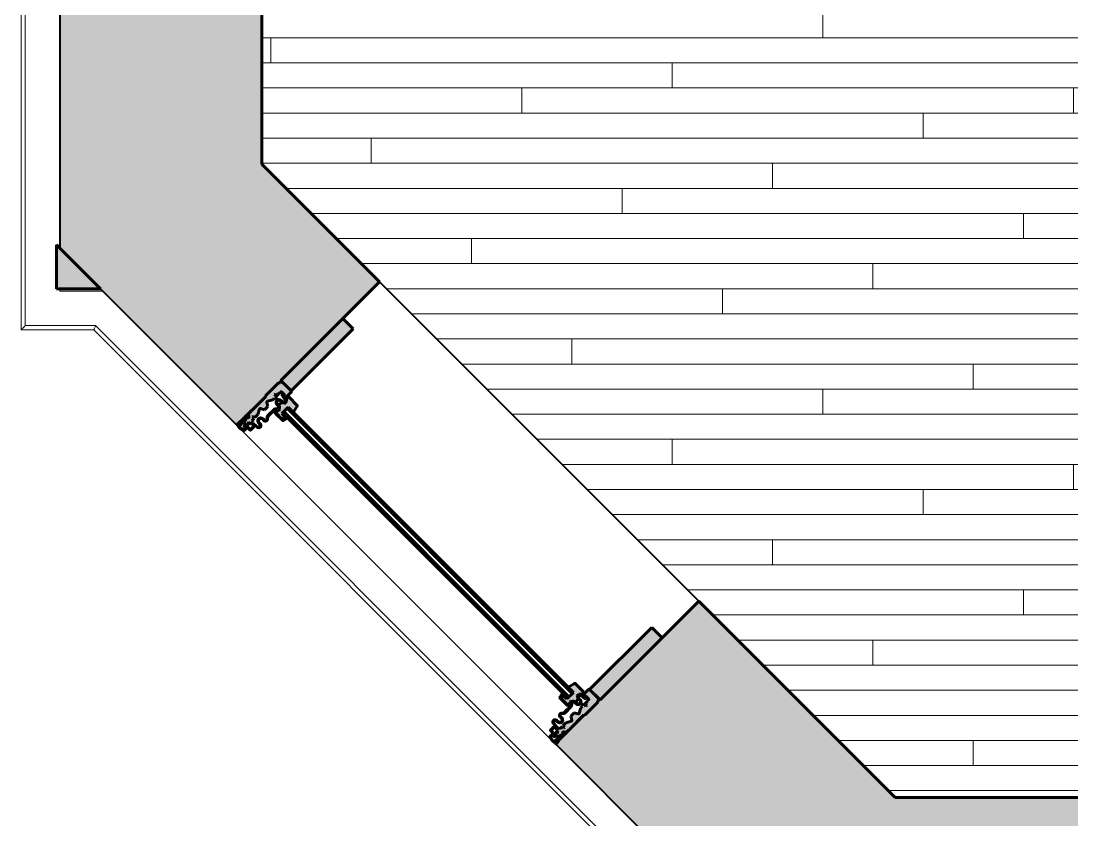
# Model space of a CAD drawing. Header units: inches. Extents: x 244 to 1417, y -3939 to 1080.
# Drawn here: x 244.1 to 327.9, y -3593.5 to -3529.9 of the extents above; entities that cross this region are included whole.
import ezdxf

# ---------------------------------------------------------------- set-up
doc = ezdxf.new("R2010")
doc.units = ezdxf.units.IN
doc.header["$MEASUREMENT"] = 0
for name, color, linetype, lineweight in [('A-FLOR-PATT', 8, 'Continuous', 40), ('A-GLAZ', 151, 'Continuous', 40), ('A-WALL', 113, 'Continuous', 18), ('A-WALL-PATT', 111, 'Continuous', 18), ('I-WALL', 2, 'Continuous', 18), ('Q-CASE', 31, 'Continuous', 40)]:
    doc.layers.add(name, color=color, linetype=linetype, lineweight=lineweight)

# ---------------------------------------------------------------- blocks, each defined once
blk = doc.blocks.new('Proline_Clad_Wood-Double-Hung_Vent_Unit - 36_ x 96_-725810-UNIT 6')
at = {"layer": 'A-GLAZ'}
h = blk.add_hatch(color=135, dxfattribs=at)
h.paths.add_polyline_path([(-18, 5.783), (-17.931, 5.797), (-17.95, 5.96), (-18, 5.91)], flags=0)
h.paths.add_polyline_path([(-17.975, 5.751), (-17.975, 5.631), (-17.91, 5.647), (-17.91, 5.767)], flags=0)
h.paths.add_polyline_path([(-17.959, 4.808), (-17.85, 4.808), (-17.919, 4.848)], flags=0)
h.paths.add_polyline_path([(-17.944, 5.039), (-17.904, 5.083), (-17.904, 5.545), (-17.944, 5.587)], flags=0)
h.paths.add_polyline_path([(-17.803, 5.647), (-17.763, 5.647), (-17.763, 5.934), (-17.803, 5.939)], flags=0)
h.paths.add_polyline_path([(-17.742, 6), (-17.737, 5.96), (-17.644, 5.96), (-17.345, 5.898), (-17.299, 5.898), (-17.295, 5.938), (-17.428, 5.938), (-17.636, 6)], flags=0)
h.paths.add_polyline_path([(-17.517, 5.575), (-17.422, 5.63), (-17.29, 5.63), (-17.304, 5.67), (-17.422, 5.67)], flags=0)
h.paths.add_polyline_path([(-17.422, 5.521), (-17.323, 5.481), (-16.966, 5.481), (-16.955, 5.521), (-17.345, 5.521)], flags=0)
h.paths.add_polyline_path([(-17.389, 5.264), (-17.349, 5.276), (-17.345, 5.463), (-17.385, 5.449)], flags=0)
h.paths.add_polyline_path([(-17.274, 5.7), (-17.234, 5.686), (-17.234, 5.877), (-17.274, 5.874)], flags=0)
h.paths.add_polyline_path([(-16.939, 5.454), (-16.939, 5.011), (-16.899, 5.011), (-16.899, 5.465)], flags=0)
h = blk.add_hatch(color=135, dxfattribs=at)
h.paths.add_polyline_path([(16.899, 5.465), (16.899, 5.011), (16.939, 5.011), (16.939, 5.454)], flags=0)
h.paths.add_polyline_path([(17.516, 5.575), (17.422, 5.67), (17.304, 5.67), (17.29, 5.63), (17.422, 5.63)], flags=0)
h.paths.add_polyline_path([(17.422, 5.521), (17.422, 5.481), (17.516, 5.575)], flags=0)
h.paths.add_polyline_path([(16.955, 5.521), (16.966, 5.481), (17.323, 5.481), (17.422, 5.521)], flags=0)
h.paths.add_polyline_path([(17.234, 5.686), (17.274, 5.7), (17.274, 5.874), (17.234, 5.877)], flags=0)
h.paths.add_polyline_path([(17.295, 5.938), (17.299, 5.898), (17.433, 5.898), (17.742, 6), (17.636, 6), (17.428, 5.938)], flags=0)
h.paths.add_polyline_path([(17.345, 5.463), (17.349, 5.276), (17.389, 5.264), (17.385, 5.449)], flags=0)
h.paths.add_polyline_path([(17.763, 5.934), (17.763, 5.647), (17.803, 5.647), (17.803, 5.939)], flags=0)
h.paths.add_polyline_path([(17.85, 4.808), (17.959, 4.808), (17.919, 4.848)], flags=0)
h.paths.add_polyline_path([(17.904, 5.083), (17.944, 5.039), (17.944, 5.587), (17.904, 5.545)], flags=0)
h.paths.add_polyline_path([(17.91, 5.767), (17.91, 5.647), (17.975, 5.631), (17.975, 5.751)], flags=0)
h.paths.add_polyline_path([(17.931, 5.797), (18, 5.783), (18, 5.91), (17.95, 5.96), (17.931, 5.885)], flags=0)
h = blk.add_hatch(color=135, dxfattribs=at)
h.paths.add_polyline_path([(-16.766, 1.703), (-16.791, 1.734), (-16.946, 1.734), (-16.966, 1.622)], flags=0)
h.paths.add_polyline_path([(-18, 1.245), (-17.907, 1.152), (-17.884, 1.001), (-16.828, 1.001), (-16.766, 1.063), (-16.766, 1.703), (-16.996, 1.597), (-17.346, 1.608), (-17.345, 1.676), (-17.345, 1.767), (-17.359, 1.767), (-17.359, 2.048), (-17.547, 2.054), (-17.547, 2.142), (-17.266, 2.152), (-17.266, 2.378), (-17.359, 2.382), (-17.359, 2.535), (-17.587, 2.975), (-17.55, 3.023), (-17.266, 3.187), (-17.266, 3.554), (-17.587, 3.766), (-17.579, 3.826), (-17.359, 4.207), (-17.359, 4.543), (-17.547, 4.55), (-17.547, 4.638), (-17.359, 4.645), (-17.345, 4.903), (-17.182, 4.909), (-17.182, 5.089), (-17.345, 5.099), (-17.407, 5.212), (-17.448, 5.213), (-17.477, 5.268), (-17.391, 5.271), (-17.391, 5.455), (-17.714, 5.455), (-17.838, 5.071), (-17.711, 4.879), (-17.772, 4.795), (-17.895, 4.791), (-17.938, 4.748), (-17.938, 4.404), (-17.907, 4.373), (-17.938, 4.342), (-17.938, 2.756), (-18, 2.721)], flags=0)
h = blk.add_hatch(color=135, dxfattribs=at)
h.paths.add_polyline_path([(-17.116, 5.097), (-17.076, 5.029), (-17.076, 5.166)], flags=0)
h.paths.add_polyline_path([(-17.116, 1.637), (-17.076, 1.616), (-17.076, 1.704)], flags=0)
h.paths.add_polyline_path([(-17.067, 2.219), (-16.865, 2.103), (-16.719, 2.103), (-16.576, 1.969), (-16.703, 1.819), (-17.047, 1.78), (-17.048, 1.735), (-16.697, 1.774), (-16.531, 1.971), (-16.719, 2.148), (-16.861, 2.148), (-17.048, 2.336), (-16.861, 2.523), (-16.719, 2.523), (-16.54, 2.653), (-16.631, 2.889), (-16.677, 2.941), (-16.701, 3.041), (-16.677, 3.792), (-16.61, 3.87), (-16.54, 4.08), (-16.719, 4.21), (-16.861, 4.21), (-17.048, 4.398), (-16.861, 4.585), (-16.719, 4.585), (-16.531, 4.762), (-16.697, 4.959), (-17.048, 4.999), (-17.021, 4.95), (-16.703, 4.914), (-16.576, 4.765), (-16.719, 4.63), (-16.865, 4.63), (-17.067, 4.514), (-17.067, 4.281), (-16.865, 4.165), (-16.719, 4.165), (-16.583, 4.066), (-16.636, 3.907), (-16.717, 3.813), (-16.746, 3.693), (-16.717, 2.92), (-16.636, 2.827), (-16.583, 2.667), (-16.719, 2.568), (-16.865, 2.568), (-17.067, 2.452)], flags=0)
h = blk.add_hatch(color=135, dxfattribs=at)
h.paths.add_polyline_path([(16.531, 4.762), (16.718, 4.585), (16.879, 4.567), (17.048, 4.398), (16.86, 4.21), (16.718, 4.21), (16.54, 4.08), (16.61, 3.87), (16.677, 3.792), (16.701, 3.693), (16.677, 2.941), (16.61, 2.863), (16.54, 2.653), (16.718, 2.523), (16.879, 2.505), (17.048, 2.336), (16.86, 2.148), (16.718, 2.148), (16.531, 1.971), (16.697, 1.774), (17.048, 1.735), (17.047, 1.78), (16.703, 1.819), (16.576, 1.969), (16.718, 2.103), (16.879, 2.111), (17.067, 2.219), (17.067, 2.452), (16.865, 2.568), (16.718, 2.568), (16.583, 2.667), (16.636, 2.827), (16.717, 2.92), (16.746, 3.041), (16.717, 3.813), (16.636, 3.907), (16.583, 4.066), (16.718, 4.165), (16.879, 4.173), (17.067, 4.281), (17.067, 4.514), (16.865, 4.63), (16.718, 4.63), (16.576, 4.765), (16.703, 4.914), (17.047, 4.953), (17.048, 4.999), (16.697, 4.959)], flags=0)
h.paths.add_polyline_path([(17.076, 1.704), (17.076, 1.616), (17.116, 1.637)], flags=0)
h.paths.add_polyline_path([(17.076, 5.166), (17.076, 5.029), (17.116, 5.097)], flags=0)
h = blk.add_hatch(color=135, dxfattribs=at)
h.paths.add_polyline_path([(16.766, 1.703), (16.766, 1.063), (16.828, 1.001), (17.884, 1.001), (17.907, 1.152), (18, 1.245), (18, 2.721), (17.938, 2.756), (17.938, 4.342), (17.907, 4.373), (17.938, 4.404), (17.938, 4.748), (17.895, 4.791), (17.772, 4.795), (17.711, 4.879), (17.773, 4.992), (17.838, 5.071), (17.714, 5.455), (17.391, 5.455), (17.391, 5.271), (17.477, 5.268), (17.448, 5.213), (17.407, 5.212), (17.342, 5.094), (17.182, 5.089), (17.182, 4.909), (17.359, 4.903), (17.359, 4.645), (17.546, 4.638), (17.546, 4.55), (17.359, 4.543), (17.359, 4.207), (17.587, 3.766), (17.55, 3.719), (17.266, 3.554), (17.266, 3.187), (17.587, 2.975), (17.563, 2.889), (17.359, 2.535), (17.359, 2.382), (17.266, 2.378), (17.266, 2.152), (17.546, 2.142), (17.546, 2.054), (17.359, 2.048), (17.359, 1.767), (17.328, 1.766), (17.346, 1.608), (17.322, 1.597), (16.976, 1.604), (16.879, 1.65)], flags=0)
h.paths.add_polyline_path([(16.766, 1.703), (16.966, 1.622), (16.946, 1.734), (16.791, 1.734)], flags=0)
for points in [[(-16.728, 2.475), (-16.728, 2.197), (-16.482, 2.045), (-16.482, 1.851), (-16.672, 1.657), (-16.672, 1.52), (-16.625, 1.473), (-15.668, 1.473), (-15.622, 1.51), (-15.513, 2.076), (-16.075, 2.076), (-16.075, 2.801), (-15.699, 2.815), (-15.691, 2.944), (-15.769, 3.024), (-15.769, 3.115), (-16.415, 3.115), (-16.468, 3.034), (-16.468, 2.804), (-16.422, 2.797), (-16.422, 2.728), (-16.488, 2.64), (-16.616, 2.526)], [(-16.075, 2.712), (-16.075, 2.587), (16.075, 2.587), (16.075, 2.712), (-15.063, 2.712)], [(15.513, 2.076), (15.513, 2.021), (15.622, 1.51), (15.668, 1.473), (16.625, 1.473), (16.672, 1.52), (16.672, 1.657), (16.482, 1.851), (16.491, 2.067), (16.728, 2.197), (16.728, 2.475), (16.616, 2.526), (16.422, 2.728), (16.422, 2.797), (16.468, 2.804), (16.468, 3.034), (16.415, 3.115), (15.769, 3.115), (15.769, 3.024), (15.691, 2.944), (15.699, 2.815), (16.075, 2.801), (16.075, 2.076)], [(-16.075, 2.201), (-16.075, 2.076), (16.075, 2.076), (16.075, 2.201), (-15.063, 2.201)], [(-18, -6), (-16.828, -6), (-16.828, 1.001), (-18, 1.001), (-18, -1.235)], [(16.828, -6), (18, -6), (18, 1.001), (16.828, 1.001), (16.828, -1.235)]]:
    blk.add_hatch(color=135, dxfattribs=at).paths.add_polyline_path(points, flags=0)
h = blk.add_hatch(color=135, dxfattribs=at)
h.paths.add_polyline_path([(-16.537, 2.774), (-16.513, 2.773), (-16.532, 2.889)], flags=0)
h.paths.add_polyline_path([(-16.436, 3.148), (-16.436, 3.124), (-15.666, 3.148)], flags=0)
h = blk.add_hatch(color=135, dxfattribs=at)
h.paths.add_polyline_path([(15.518, 2.769), (15.541, 2.764), (15.543, 2.889)], flags=0)
h.paths.add_polyline_path([(15.666, 3.148), (15.666, 3.124), (16.436, 3.148)], flags=0)
at = {"layer": 'A-GLAZ', "color": 10, "lineweight": 60}
for p, q in [((-18, 5.91), (-18, 5.783)), ((-17.9, 5.792), (-17.931, 5.885)), ((-17.931, 5.885), (-17.9, 5.879)), ((-17.9, 5.879), (-17.9, 5.91)), ((-17.803, 5.939), (-17.803, 5.647)), ((-17.763, 5.647), (-17.763, 5.934)), ((-17.636, 6), (-17.742, 6)), ((-17.737, 5.96), (-17.644, 5.96)), ((-17.644, 5.96), (-17.433, 5.898)), ((-17.428, 5.938), (-17.636, 6)), ((-17.433, 5.898), (-17.299, 5.898)), ((-17.295, 5.938), (-17.428, 5.938)), ((-17.274, 5.874), (-17.274, 5.7)), ((-17.234, 5.686), (-17.234, 5.877)), ((17.234, 5.877), (17.234, 5.686)), ((17.274, 5.7), (17.274, 5.874)), ((17.428, 5.938), (17.295, 5.938)), ((17.299, 5.898), (17.433, 5.898)), ((17.636, 6), (17.428, 5.938)), ((17.433, 5.898), (17.644, 5.96)), ((17.742, 6), (17.636, 6)), ((17.644, 5.96), (17.737, 5.96)), ((17.763, 5.934), (17.763, 5.647)), ((17.803, 5.647), (17.803, 5.939)), ((17.9, 5.91), (17.9, 5.879)), ((17.9, 5.879), (17.931, 5.885)), ((17.931, 5.885), (17.9, 5.792)), ((18, 5.783), (18, 5.91)), ((-18, 5.783), (-17.975, 5.751)), ((-17.975, 5.751), (-17.975, 5.631)), ((-17.944, 5.587), (-17.944, 5.039)), ((-17.91, 5.767), (-17.931, 5.797)), ((-17.931, 5.797), (-17.9, 5.792)), ((-17.91, 5.647), (-17.91, 5.767)), ((-17.904, 5.083), (-17.904, 5.545)), ((-17.834, 5.616), (-17.879, 5.616)), ((-17.873, 5.576), (-17.834, 5.576)), ((-17.831, 5.005), (-17.853, 5.044)), ((-17.714, 5.455), (-17.838, 5.071)), ((-17.838, 5.071), (-17.83, 5.009)), ((-17.391, 5.455), (-17.714, 5.455)), ((-17.477, 5.268), (-17.391, 5.271)), ((-17.448, 5.213), (-17.477, 5.268)), ((-17.389, 5.264), (-17.453, 5.264)), ((-17.453, 5.264), (-17.423, 5.223)), ((-17.407, 5.212), (-17.448, 5.213)), ((-17.304, 5.67), (-17.422, 5.67)), ((-17.422, 5.63), (-17.29, 5.63)), ((-16.955, 5.521), (-17.422, 5.521)), ((-17.342, 5.094), (-17.407, 5.212)), ((-17.391, 5.271), (-17.391, 5.455)), ((-17.385, 5.449), (-17.389, 5.264)), ((-17.349, 5.276), (-17.345, 5.463)), ((-17.182, 5.089), (-17.342, 5.094)), ((-17.323, 5.481), (-16.966, 5.481)), ((-17.182, 4.909), (-17.182, 5.089)), ((-17.076, 5.166), (-17.116, 5.097)), ((-17.116, 5.097), (-17.116, 5.031)), ((-17.076, 5.029), (-17.076, 5.166)), ((-16.939, 5.454), (-16.939, 5.011)), ((-16.899, 5.011), (-16.899, 5.465)), ((16.899, 5.465), (16.899, 5.011)), ((16.939, 5.011), (16.939, 5.454)), ((17.422, 5.521), (16.955, 5.521)), ((16.966, 5.481), (17.323, 5.481)), ((17.116, 5.097), (17.076, 5.166)), ((17.076, 5.166), (17.076, 5.029)), ((17.116, 5.031), (17.116, 5.097)), ((17.342, 5.094), (17.182, 5.089)), ((17.182, 5.089), (17.182, 4.909)), ((17.29, 5.63), (17.422, 5.63)), ((17.422, 5.67), (17.304, 5.67)), ((17.407, 5.212), (17.342, 5.094)), ((17.345, 5.463), (17.349, 5.276)), ((17.389, 5.264), (17.385, 5.449)), ((17.453, 5.264), (17.389, 5.264)), ((17.714, 5.455), (17.391, 5.455)), ((17.391, 5.455), (17.391, 5.271)), ((17.391, 5.271), (17.477, 5.268)), ((17.448, 5.213), (17.407, 5.212)), ((17.423, 5.223), (17.453, 5.264)), ((17.477, 5.268), (17.448, 5.213)), ((17.838, 5.071), (17.714, 5.455)), ((17.83, 5.009), (17.838, 5.071)), ((17.853, 5.044), (17.831, 5.005)), ((17.879, 5.616), (17.834, 5.616)), ((17.834, 5.576), (17.873, 5.576)), ((17.9, 5.792), (17.931, 5.797)), ((17.904, 5.545), (17.904, 5.083)), ((17.931, 5.797), (17.91, 5.767)), ((17.91, 5.767), (17.91, 5.647)), ((17.944, 5.039), (17.944, 5.587)), ((17.975, 5.751), (18, 5.783)), ((17.975, 5.631), (17.975, 5.751)), ((-17.959, 4.808), (-17.85, 4.808)), ((-17.895, 4.791), (-17.938, 4.748)), ((-17.938, 4.748), (-17.938, 4.404)), ((-17.938, 4.404), (-17.907, 4.373)), ((-17.907, 4.373), (-17.938, 4.342)), ((-17.938, 4.342), (-17.938, 2.756)), ((-17.843, 4.848), (-17.919, 4.848)), ((-17.772, 4.795), (-17.895, 4.791)), ((-17.872, 4.997), (-17.857, 4.97)), ((-17.801, 4.869), (-17.843, 4.848)), ((-17.819, 4.816), (-17.778, 4.836)), ((-17.781, 4.926), (-17.781, 4.895)), ((-17.711, 4.879), (-17.772, 4.795)), ((-17.741, 4.898), (-17.741, 4.93)), ((-17.74, 4.943), (-17.711, 4.879)), ((-17.579, 3.826), (-17.359, 4.207)), ((-17.547, 4.638), (-17.359, 4.645)), ((-17.547, 4.55), (-17.547, 4.638)), ((-17.359, 4.543), (-17.547, 4.55)), ((-17.359, 4.903), (-17.182, 4.909)), ((-17.359, 4.645), (-17.359, 4.903)), ((-17.359, 4.207), (-17.359, 4.543)), ((-16.697, 4.959), (-17.048, 4.999)), ((-17.047, 4.953), (-16.703, 4.914)), ((-16.719, 4.63), (-16.865, 4.63)), ((-16.861, 4.585), (-16.719, 4.585)), ((-16.719, 4.21), (-16.861, 4.21)), ((17.048, 4.999), (16.697, 4.959)), ((16.703, 4.914), (17.047, 4.953)), ((16.865, 4.63), (16.718, 4.63)), ((16.718, 4.585), (16.86, 4.585)), ((16.86, 4.21), (16.718, 4.21)), ((17.182, 4.909), (17.359, 4.903)), ((17.359, 4.903), (17.359, 4.645)), ((17.359, 4.645), (17.546, 4.638)), ((17.546, 4.55), (17.359, 4.543)), ((17.359, 4.543), (17.359, 4.207)), ((17.359, 4.207), (17.579, 3.826)), ((17.546, 4.638), (17.546, 4.55)), ((17.711, 4.879), (17.74, 4.943)), ((17.772, 4.795), (17.711, 4.879)), ((17.741, 4.93), (17.741, 4.898)), ((17.895, 4.791), (17.772, 4.795)), ((17.778, 4.836), (17.819, 4.816)), ((17.781, 4.895), (17.781, 4.926)), ((17.843, 4.848), (17.801, 4.869)), ((17.919, 4.848), (17.843, 4.848)), ((17.85, 4.808), (17.959, 4.808)), ((17.857, 4.97), (17.872, 4.997)), ((17.938, 4.748), (17.895, 4.791)), ((17.907, 4.373), (17.938, 4.404)), ((17.938, 4.342), (17.907, 4.373)), ((17.938, 4.404), (17.938, 4.748)), ((17.938, 2.756), (17.938, 4.342)), ((-17.266, 3.554), (-17.55, 3.719)), ((-17.266, 3.187), (-17.266, 3.554)), ((-16.865, 4.165), (-16.719, 4.165)), ((-16.746, 3.693), (-16.746, 3.041)), ((-16.701, 3.041), (-16.701, 3.693)), ((16.701, 3.693), (16.701, 3.041)), ((16.718, 4.165), (16.865, 4.165)), ((16.746, 3.041), (16.746, 3.693)), ((17.55, 3.719), (17.266, 3.554)), ((17.266, 3.554), (17.266, 3.187)), ((-17.938, 2.756), (-18, 2.721)), ((-18, 2.721), (-18, 1.245)), ((-17.359, 2.535), (-17.579, 2.916)), ((-17.55, 3.023), (-17.266, 3.187)), ((-17.359, 2.382), (-17.359, 2.535)), ((-16.719, 2.568), (-16.865, 2.568)), ((-16.861, 2.523), (-16.719, 2.523)), ((-16.524, 3.059), (-16.537, 2.774)), ((-16.513, 2.773), (-16.501, 3.057)), ((-16.485, 2.802), (-16.487, 2.771)), ((-16.454, 2.798), (-16.485, 2.802)), ((-16.415, 3.115), (-16.468, 3.034)), ((-16.468, 3.034), (-16.468, 2.804)), ((-16.468, 2.804), (-16.422, 2.797)), ((-16.422, 2.728), (-16.468, 2.721)), ((-16.468, 2.721), (-16.468, 2.651)), ((-16.456, 2.767), (-16.454, 2.798)), ((-15.666, 3.148), (-16.436, 3.148)), ((-16.436, 3.124), (-15.666, 3.124)), ((-16.422, 2.797), (-16.422, 2.728)), ((-15.769, 3.115), (-16.415, 3.115)), ((-16.075, 2.801), (-15.699, 2.815)), ((-16.075, 2.076), (-16.075, 2.801)), ((16.075, 2.712), (-16.075, 2.712)), ((-16.075, 2.712), (-16.075, 2.587)), ((-16.075, 2.587), (16.075, 2.587)), ((-15.769, 3.024), (-15.769, 3.115)), ((-15.691, 2.944), (-15.769, 3.024)), ((-15.655, 2.881), (-15.673, 2.917)), ((-15.581, 2.865), (-15.661, 2.801)), ((-15.641, 2.777), (-15.561, 2.841)), ((-15.607, 3.077), (-15.541, 2.764)), ((-15.518, 2.769), (-15.584, 3.082)), ((-15.561, 2.841), (-15.581, 2.865)), ((15.584, 3.082), (15.518, 2.769)), ((15.541, 2.764), (15.607, 3.077)), ((15.581, 2.865), (15.561, 2.841)), ((15.561, 2.841), (15.641, 2.777)), ((15.661, 2.801), (15.581, 2.865)), ((15.673, 2.917), (15.655, 2.881)), ((16.436, 3.148), (15.666, 3.148)), ((15.666, 3.124), (16.436, 3.124)), ((15.769, 3.024), (15.691, 2.944)), ((15.699, 2.815), (16.075, 2.801)), ((16.415, 3.115), (15.769, 3.115)), ((15.769, 3.115), (15.769, 3.024)), ((16.075, 2.801), (16.075, 2.076)), ((16.075, 2.587), (16.075, 2.712)), ((16.468, 3.034), (16.415, 3.115)), ((16.422, 2.797), (16.468, 2.804)), ((16.422, 2.728), (16.422, 2.797)), ((16.468, 2.721), (16.422, 2.728)), ((16.485, 2.802), (16.454, 2.798)), ((16.454, 2.798), (16.456, 2.767)), ((16.468, 2.804), (16.468, 3.034)), ((16.468, 2.651), (16.468, 2.721)), ((16.487, 2.771), (16.485, 2.802)), ((16.501, 3.057), (16.513, 2.773)), ((16.537, 2.774), (16.524, 3.059)), ((16.865, 2.568), (16.718, 2.568)), ((16.718, 2.523), (16.86, 2.523)), ((17.266, 3.187), (17.55, 3.023)), ((17.579, 2.916), (17.359, 2.535)), ((17.359, 2.535), (17.359, 2.382)), ((18, 2.721), (17.938, 2.756)), ((18, 1.245), (18, 2.721)), ((-17.547, 2.142), (-17.266, 2.152)), ((-17.547, 2.054), (-17.547, 2.142)), ((-17.359, 2.048), (-17.547, 2.054)), ((-17.266, 2.378), (-17.359, 2.382)), ((-17.359, 1.767), (-17.359, 2.048)), ((-17.328, 1.766), (-17.359, 1.767)), ((-17.353, 1.633), (-17.328, 1.766)), ((-17.266, 2.152), (-17.266, 2.378)), ((-17.116, 1.703), (-17.116, 1.637)), ((-17.076, 1.616), (-17.076, 1.704)), ((-17.048, 1.735), (-16.697, 1.774)), ((-16.703, 1.819), (-17.047, 1.78)), ((-16.946, 1.734), (-16.966, 1.622)), ((-16.791, 1.734), (-16.946, 1.734)), ((-16.865, 2.103), (-16.719, 2.103)), ((-16.719, 2.148), (-16.861, 2.148)), ((-16.766, 1.063), (-16.766, 1.703)), ((-16.728, 2.475), (-16.728, 2.197)), ((-16.482, 1.851), (-16.672, 1.657)), ((-16.544, 2.076), (-16.513, 2.076)), ((-16.482, 2.045), (-16.482, 1.851)), ((16.075, 2.201), (-16.075, 2.201)), ((-16.075, 2.201), (-16.075, 2.076)), ((-16.075, 2.076), (16.075, 2.076)), ((-15.513, 2.076), (-16.075, 2.076)), ((-15.622, 1.51), (-15.513, 2.021)), ((-15.513, 2.021), (-15.513, 2.076)), ((16.075, 2.076), (15.513, 2.076)), ((15.513, 2.076), (15.513, 2.021)), ((15.513, 2.021), (15.622, 1.51)), ((16.075, 2.076), (16.075, 2.201)), ((16.482, 1.851), (16.482, 2.045)), ((16.672, 1.657), (16.482, 1.851)), ((16.513, 2.076), (16.544, 2.076)), ((16.697, 1.774), (17.048, 1.735)), ((17.047, 1.78), (16.703, 1.819)), ((16.86, 2.148), (16.718, 2.148)), ((16.718, 2.103), (16.865, 2.103)), ((16.728, 2.197), (16.728, 2.475)), ((16.766, 1.703), (16.766, 1.063)), ((16.946, 1.734), (16.791, 1.734)), ((16.966, 1.622), (16.946, 1.734)), ((17.076, 1.704), (17.076, 1.616)), ((17.116, 1.637), (17.116, 1.703)), ((17.359, 2.382), (17.266, 2.378)), ((17.266, 2.378), (17.266, 2.152)), ((17.266, 2.152), (17.546, 2.142)), ((17.359, 1.767), (17.328, 1.766)), ((17.328, 1.766), (17.353, 1.633)), ((17.546, 2.054), (17.359, 2.048)), ((17.359, 2.048), (17.359, 1.767)), ((17.546, 2.142), (17.546, 2.054)), ((-18, 1.245), (-17.907, 1.152)), ((-18, 1.001), (-18, -6)), ((-16.828, 1.001), (-18, 1.001)), ((-17.907, 1.152), (-17.907, 1.025)), ((-17.907, 1.025), (-17.884, 1.001)), ((-17.884, 1.001), (-16.828, 1.001)), ((-16.996, 1.597), (-17.322, 1.597)), ((-17.116, 1.637), (-17.076, 1.616)), ((-16.828, -6), (-16.828, 1.001)), ((-16.672, 1.657), (-16.672, 1.52)), ((-16.672, 1.52), (-16.625, 1.473)), ((-16.625, 1.473), (-15.668, 1.473)), ((15.668, 1.473), (16.625, 1.473)), ((16.625, 1.473), (16.672, 1.52)), ((16.672, 1.52), (16.672, 1.657)), ((16.828, 1.001), (16.828, -6)), ((18, 1.001), (16.828, 1.001)), ((16.828, 1.001), (17.884, 1.001)), ((17.322, 1.597), (16.996, 1.597)), ((17.076, 1.616), (17.116, 1.637)), ((17.884, 1.001), (17.907, 1.025)), ((17.907, 1.152), (18, 1.245)), ((17.907, 1.025), (17.907, 1.152)), ((18, -6), (18, 1.001)), ((-18, -6), (-16.828, -6)), ((16.828, -6), (18, -6))]:
    blk.add_line(p, q, dxfattribs=at)
for centre, radius, start, end in [((-17.95, 5.91), 0.05, 0, 180), ((-17.742, 5.939), 0.061, 90, 180), ((-17.737, 5.934), 0.0265, 90, 180), ((-17.299, 5.874), 0.0242, 360, 90), ((-17.295, 5.877), 0.061, 0, 90), ((17.295, 5.877), 0.061, 90, 180), ((17.299, 5.874), 0.0242, 90, 180), ((17.737, 5.934), 0.0265, 360, 90), ((17.742, 5.939), 0.061, 0, 90), ((17.95, 5.91), 0.05, 360, 180), ((-17.92, 4.988), 0.0557, 115.55003, 189.11098), ((-17.928, 5.631), 0.0471, 180, 250), ((-17.879, 5.647), 0.031, 180, 270), ((-17.873, 5.545), 0.031, 90, 180), ((-17.841, 5.113), 0.0698, 205.14541, 259.63981), ((-17.834, 5.647), 0.031, 270, 0), ((-17.834, 5.647), 0.071, 270, 0), ((-17.422, 5.575), 0.0945, 90, 270), ((-17.422, 5.575), 0.0545, 90, 270), ((-17.408, 5.282), 0.0599, 256.01102, 354.42066), ((-17.417, 5.449), 0.032, 358.9819, 98.16278), ((-17.323, 5.459), 0.0224, 90, 169.03825), ((-17.304, 5.7), 0.0298, 270, 0), ((-17.29, 5.686), 0.056, 270, 0), ((-17.038, 5.031), 0.078, 180, 263.5665), ((-17.045, 5.029), 0.031, 180, 263.5665), ((-16.966, 5.454), 0.0271, 360, 90), ((-16.955, 5.465), 0.056, 0, 90), ((16.955, 5.465), 0.056, 90, 180), ((16.966, 5.454), 0.0271, 90, 180), ((17.038, 5.031), 0.078, 276.4335, 360), ((17.045, 5.029), 0.031, 276.4335, 0), ((17.29, 5.686), 0.056, 180, 270), ((17.304, 5.7), 0.0298, 180, 270), ((17.323, 5.459), 0.0224, 10.96175, 90), ((17.408, 5.282), 0.0599, 185.57934, 283.98898), ((17.417, 5.449), 0.032, 81.83722, 181.0181), ((17.422, 5.575), 0.0945, 270, 90), ((17.422, 5.575), 0.0545, 270, 90), ((17.834, 5.647), 0.071, 180, 270), ((17.834, 5.647), 0.031, 180, 270), ((17.841, 5.113), 0.0698, 280.36019, 334.85459), ((17.873, 5.545), 0.031, 0, 90), ((17.879, 5.647), 0.031, 270, 0), ((17.928, 5.631), 0.0471, 290, 360), ((17.92, 4.988), 0.0557, 350.88902, 64.44997), ((-17.953, 4.983), 0.0227, 189.11098, 353.15041), ((-17.943, 4.832), 0.0287, 33.08468, 237.53171), ((-17.899, 4.981), 0.031, 30, 181.13069), ((-17.818, 5.022), 0.0653, 233.41136, 274.99548), ((-17.85, 4.879), 0.071, 270, 296.56505), ((-17.826, 4.92), 0.0855, 6.67555, 93.30187), ((-17.826, 4.92), 0.0887, 14.78817, 92.48416), ((-17.812, 4.926), 0.031, 0, 90), ((-17.813, 4.899), 0.0319, 292.47859, 353.52141), ((-17.808, 4.896), 0.0673, 296.56505, 1.906), ((-16.865, 4.398), 0.232, 90, 270), ((-16.861, 4.398), 0.187, 90, 270), ((-16.919, 5.011), 0.0199, 180, 360), ((-16.719, 4.773), 0.188, 270, 83.5665), ((-16.719, 4.773), 0.143, 270, 83.5665), ((-16.719, 4.023), 0.188, 305.50432, 90), ((16.718, 4.773), 0.188, 96.4335, 270), ((16.718, 4.023), 0.188, 90, 234.49568), ((16.718, 4.773), 0.143, 96.4335, 270), ((16.86, 4.398), 0.187, 270, 90), ((16.865, 4.398), 0.232, 270, 90), ((16.919, 5.011), 0.0199, 180, 0), ((17.826, 4.92), 0.0887, 87.51584, 165.21183), ((17.826, 4.92), 0.0855, 86.69813, 173.32445), ((17.808, 4.896), 0.0673, 178.094, 243.43495), ((17.812, 4.926), 0.031, 90, 180), ((17.813, 4.899), 0.0319, 186.47859, 247.52141), ((17.818, 5.022), 0.0653, 265.00452, 306.58864), ((17.85, 4.879), 0.071, 243.43495, 270), ((17.899, 4.981), 0.031, 358.86931, 150), ((17.943, 4.832), 0.0287, 302.46829, 146.91532), ((17.953, 4.983), 0.0227, 186.84959, 350.88902), ((-17.511, 3.787), 0.078, 150.0027, 240.0027), ((-16.483, 3.693), 0.263, 125.50432, 180), ((-16.719, 4.023), 0.143, 305.50432, 90), ((-16.483, 3.693), 0.218, 125.50432, 180), ((16.718, 4.023), 0.143, 90, 234.49568), ((16.483, 3.693), 0.218, 0, 54.49568), ((16.483, 3.693), 0.263, 360, 54.49568), ((17.511, 3.787), 0.078, 299.9973, 29.9973), ((-17.511, 2.955), 0.078, 119.9973, 209.9973), ((-16.865, 2.336), 0.232, 90, 270), ((-16.861, 2.336), 0.187, 90, 270), ((-16.483, 3.041), 0.263, 180, 234.49567), ((-16.719, 2.711), 0.188, 270, 54.49567), ((-16.719, 2.711), 0.143, 270, 54.49567), ((-16.705, 2.656), 0.158, 270, 338.35001), ((-16.483, 3.041), 0.218, 180, 234.49567), ((-16.5, 2.575), 0.0625, 99.26056, 158.35001), ((-16.496, 2.772), 0.0405, 177.48601, 352.32437), ((-16.436, 3.059), 0.0885, 90, 179.9343), ((-16.5, 2.772), 0.013, 176.82924, 356.89495), ((-16.51, 2.707), 0.0706, 269.85106, 306.56326), ((-16.435, 3.059), 0.0652, 90.07487, 181.59114), ((-15.697, 2.861), 0.0458, 266.99243, 25.26072), ((-15.763, 2.874), 0.1, 25.26072, 44.13989), ((-15.639, 2.772), 0.0361, 128.68497, 321.31503), ((-15.666, 3.064), 0.0835, 12, 90), ((-15.666, 3.064), 0.06, 12, 90), ((-15.624, 2.742), 0.0386, 18.16613, 115.87353), ((-15.564, 2.759), 0.0475, 191.65306, 12), ((-15.564, 2.759), 0.024, 192.15621, 12), ((15.564, 2.759), 0.0475, 168, 348.34694), ((15.564, 2.759), 0.024, 168, 347.84379), ((15.666, 3.064), 0.0835, 90, 168), ((15.624, 2.742), 0.0386, 64.12647, 161.83387), ((15.666, 3.064), 0.06, 90, 168), ((15.639, 2.772), 0.0361, 218.68497, 51.31503), ((15.697, 2.861), 0.0458, 154.73928, 273.00757), ((15.763, 2.874), 0.1, 135.86011, 154.73928), ((16.436, 3.059), 0.0885, 0.0657, 90), ((16.435, 3.059), 0.0652, 358.40886, 89.92513), ((16.496, 2.772), 0.0405, 187.67563, 2.51399), ((16.51, 2.707), 0.0706, 233.43674, 270.14894), ((16.5, 2.772), 0.013, 183.10505, 3.17076), ((16.5, 2.575), 0.0625, 21.64999, 80.73944), ((16.718, 2.711), 0.188, 125.50433, 270), ((16.705, 2.656), 0.158, 201.64999, 270), ((16.718, 2.711), 0.143, 125.50433, 270), ((16.483, 3.041), 0.218, 305.50433, 0), ((16.483, 3.041), 0.263, 305.50433, 360), ((16.86, 2.336), 0.187, 270, 90), ((16.865, 2.336), 0.232, 270, 90), ((17.511, 2.955), 0.078, 330.0027, 60.0027), ((-17.038, 1.703), 0.078, 96.4335, 180), ((-17.045, 1.704), 0.031, 96.4335, 180), ((-16.8, 1.701), 0.0336, 3.46691, 74.5331), ((-16.705, 2.475), 0.0232, 90, 180), ((-16.698, 2.197), 0.0297, 180, 270), ((-16.719, 1.961), 0.187, 276.4335, 90), ((-16.719, 1.961), 0.142, 276.4335, 90), ((-16.733, 1.988), 0.183, 38.91179, 79.08821), ((-16.544, 2.131), 0.0551, 211.65688, 270), ((-16.513, 2.045), 0.031, 0, 90), ((16.513, 2.045), 0.031, 90, 180), ((16.718, 1.961), 0.187, 90, 263.5665), ((16.544, 2.131), 0.0551, 270, 328.34312), ((16.718, 1.961), 0.142, 90, 263.5665), ((16.733, 1.988), 0.183, 100.91179, 141.08821), ((16.698, 2.197), 0.0297, 270, 0), ((16.705, 2.475), 0.0232, 360, 90), ((16.8, 1.701), 0.0336, 105.4669, 176.53309), ((17.038, 1.703), 0.078, 360, 83.5665), ((17.045, 1.704), 0.031, 0, 83.5665), ((-17.322, 1.627), 0.0308, 169.60706, 270.35589), ((-16.996, 1.628), 0.031, 270, 350), ((-16.828, 1.063), 0.062, 270, 360), ((-15.668, 1.52), 0.047, 270.00007, 348), ((15.668, 1.52), 0.047, 192, 270), ((16.828, 1.063), 0.062, 180, 270), ((16.996, 1.628), 0.031, 190, 270), ((17.322, 1.627), 0.0308, 269.64411, 10.39294)]:
    blk.add_arc(centre, radius, start, end, dxfattribs=at)
blk = doc.blocks.new('Walls 9 - Walls 1-698121-UNIT 6')
at = {"layer": 'A-WALL-PATT'}
h = blk.add_hatch(color=8, dxfattribs=at)
h.paths.add_polyline_path([(449.898, -3936.247), (452.006, -3936.247), (452.006, -3933.122)], flags=0)
h.paths.add_polyline_path([(358.693, -3936.247), (356.585, -3933.122), (356.585, -3936.247)], flags=0)
h.paths.add_polyline_path([(316.61, -3879.247), (319.983, -3879.247), (316.61, -3874.247)], flags=0)
h.paths.add_polyline_path([(491.482, -3879.247), (491.482, -3874.247), (488.109, -3879.247), (488.149, -3879.247)], flags=0)
h.paths.add_polyline_path([(296.245, -3600.28), (299.245, -3600.28), (296.245, -3597.28), (296.245, -3600.004)], flags=0)
h.paths.add_polyline_path([(249.006, -3551.458), (250.423, -3551.458), (246.923, -3547.958), (246.923, -3551.458)], flags=0)
h.paths.add_polyline_path([(246.923, -3460.064), (250.423, -3456.564), (246.923, -3456.564), (246.923, -3458.546)], flags=0)
h.paths.add_polyline_path([(296.245, -3410.473), (299.245, -3407.473), (296.245, -3407.473), (296.245, -3408.351)], flags=0)
h.paths.add_polyline_path([(296.245, -3399.083), (299.245, -3399.083), (296.245, -3396.083)], flags=0)
at = {"layer": 'A-WALL', "color": 250, "lineweight": 40}
for p, q in [((250.423, -3551.458), (246.923, -3547.958)), ((246.923, -3547.958), (246.923, -3551.458)), ((246.923, -3551.458), (250.423, -3551.458))]:
    blk.add_line(p, q, dxfattribs=at)
blk = doc.blocks.new('Casework 199 - Casework 11-747752-UNIT 6')
at = {"layer": 'Q-CASE', "color": 8, "lineweight": 18}
for p, q in [((244.087, -3458.755), (244.087, -3554.469)), ((244.419, -3458.892), (244.419, -3554.137)), ((247.169, -3551.387), (247.169, -3551.208)), ((250.602, -3551.387), (247.169, -3551.387)), ((244.419, -3554.137), (250.034, -3554.137)), ((250.034, -3554.137), (293.167, -3597.27)), ((244.087, -3554.469), (249.897, -3554.469)), ((249.897, -3554.469), (292.835, -3597.407))]:
    blk.add_line(p, q, dxfattribs=at)
for points in [[(244.088, -3554.469), (244.091, -3554.465), (244.132, -3554.424), (244.276, -3554.281), (244.376, -3554.181), (244.402, -3554.154)], [(249.897, -3554.469), (249.898, -3554.465), (249.915, -3554.424), (249.975, -3554.281), (250.016, -3554.181), (250.027, -3554.154)]]:
    blk.add_open_spline(points, degree=3, knots=[0.5555556, 0.5555556, 0.5555556, 0.5555556, 0.6666667, 0.7777778, 0.8131677, 0.8131677, 0.8131677, 0.8131677], dxfattribs=at)
blk = doc.blocks.new('Walls 5 - Walls 1-751959-UNIT 6')
at = {"layer": 'A-WALL-PATT', "lineweight": 40}
h = blk.add_hatch(color=135, dxfattribs=at)
h.paths.add_polyline_path([(449.898, -3935.997), (452.006, -3935.997), (452.006, -3932.872)], flags=0)
h.paths.add_polyline_path([(358.693, -3935.997), (356.585, -3932.872), (356.585, -3935.997)], flags=0)
h.paths.add_polyline_path([(316.61, -3878.997), (319.983, -3878.997), (316.61, -3873.997)], flags=0)
h.paths.add_polyline_path([(491.482, -3878.997), (491.482, -3873.997), (488.109, -3878.997), (488.149, -3878.997)], flags=0)
h.paths.add_polyline_path([(296.245, -3600.03), (299.245, -3600.03), (296.245, -3597.03), (296.245, -3599.754)], flags=0)
h.paths.add_polyline_path([(249.006, -3551.208), (250.423, -3551.208), (246.923, -3547.708), (246.923, -3551.208)], flags=0)
h.paths.add_polyline_path([(246.923, -3459.814), (250.423, -3456.314), (246.923, -3456.314), (246.923, -3458.296)], flags=0)
h.paths.add_polyline_path([(296.245, -3410.223), (299.245, -3407.223), (296.245, -3407.223), (296.245, -3408.101)], flags=0)
h.paths.add_polyline_path([(296.245, -3398.833), (299.245, -3398.833), (296.245, -3395.833)], flags=0)
at = {"layer": 'A-WALL', "color": 10, "lineweight": 60}
for p, q in [((250.423, -3551.208), (246.923, -3547.708)), ((246.923, -3547.708), (246.923, -3551.208)), ((246.923, -3551.208), (250.423, -3551.208))]:
    blk.add_line(p, q, dxfattribs=at)

msp = doc.modelspace()

# ---------------------------------------------------------------- hatches: boundary and pattern name
at = {"layer": 'A-FLOR-PATT', "lineweight": 9}
h = msp.add_hatch(dxfattribs=at)
h.set_pattern_fill('FP_1', color=43, style=0, pattern_type=2)
h.set_pattern_definition([(0, (0, 0.8), (0, 2), []), (90, (0, 0.8), (-8, 8), [2, -28]), (90, (12, 4.8), (-8, 8), [2, -28])])
h.paths.add_polyline_path([(413.932, -3919.872), (440.775, -3919.872), (482.594, -3857.872), (556.995, -3857.872), (556.995, -3853.153), (555.745, -3853.153), (555.745, -3849.653), (559.37, -3849.653), (559.37, -3849.403), (560.37, -3849.403), (560.37, -3849.653), (562.37, -3849.653), (562.37, -3821.653), (560.37, -3821.653), (560.37, -3821.903), (559.37, -3821.903), (559.37, -3821.653), (555.745, -3821.653), (555.745, -3818.153), (556.995, -3818.153), (556.995, -3813.747), (551.87, -3813.747), (551.87, -3814.997), (548.37, -3814.997), (548.37, -3812.372), (548.12, -3812.372), (548.12, -3811.372), (548.37, -3811.372), (548.37, -3807.747), (551.87, -3807.747), (551.87, -3808.997), (571.995, -3808.997), (571.995, -3751.872), (513.745, -3751.872), (513.745, -3808.997), (516.87, -3808.997), (516.87, -3807.747), (520.37, -3807.747), (520.37, -3811.372), (520.62, -3811.372), (520.62, -3812.372), (520.37, -3812.372), (520.37, -3814.997), (516.87, -3814.997), (516.87, -3813.747), (508.995, -3813.747), (508.995, -3750.744), (507.159, -3750.744), (507.159, -3751.994), (503.659, -3751.994), (503.659, -3749.369), (503.409, -3749.369), (503.409, -3748.369), (503.659, -3748.369), (503.659, -3744.744), (507.159, -3744.744), (507.159, -3745.994), (508.995, -3745.994), (508.995, -3720.622), (507.745, -3720.622), (507.745, -3717.122), (511.37, -3717.122), (511.37, -3689.122), (507.745, -3689.122), (507.745, -3685.622), (508.995, -3685.622), (508.995, -3677.968), (525.808, -3677.968), (525.808, -3675.593), (527.87, -3675.593), (527.87, -3628.751), (526.62, -3628.751), (526.62, -3625.251), (529.62, -3625.251), (529.62, -3625.001), (530.62, -3625.001), (530.62, -3625.251), (533.87, -3625.251), (533.87, -3628.751), (532.62, -3628.751), (532.62, -3673.218), (649.245, -3673.218), (649.23, -3672.968), (589.308, -3672.968), (589.308, -3670.903), (537.745, -3670.903), (537.745, -3517.2), (581.245, -3517.2), (581.245, -3514.997), (532.62, -3514.997), (532.62, -3585.751), (533.87, -3585.751), (533.87, -3589.251), (530.62, -3589.251), (530.62, -3589.501), (529.62, -3589.501), (529.62, -3589.251), (526.62, -3589.251), (526.62, -3585.751), (527.87, -3585.751), (527.87, -3510.247), (617.112, -3510.247), (616.925, -3510.2), (616.783, -3510.07), (616.72, -3509.888), (616.588, -3508.491), (616.379, -3508.282), (616.379, -3483.239), (615.297, -3483.213), (615.297, -3483.155), (615.206, -3483.093), (615.199, -3483.042), (615.226, -3481.417), (615.267, -3481.326), (615.343, -3481.297), (615.345, -3481.277), (615.967, -3481.271), (616.379, -3481.271), (616.405, -3480.345), (616.437, -3480.305), (616.599, -3480.247), (617.801, -3480.247), (617.971, -3480.345), (617.997, -3480.444), (617.997, -3482.255), (618.078, -3482.28), (618.124, -3482.34), (618.198, -3482.35), (618.258, -3482.304), (618.271, -3482.255), (618.349, -3482.255), (618.349, -3480.247), (645.024, -3480.276), (645.094, -3480.345), (645.12, -3480.444), (645.12, -3479.997), (616.379, -3479.997), (616.379, -3478.247), (621.12, -3478.247), (621.12, -3435.372), (531.48, -3435.372), (531.48, -3437.935), (530.23, -3438.935), (529.73, -3438.935), (528.293, -3440.372), (504.793, -3440.372), (503.355, -3438.935), (502.855, -3438.935), (501.605, -3437.935), (501.605, -3435.372), (477.12, -3435.372), (477.12, -3411.372), (465.629, -3411.372), (465.629, -3407.247), (465.558, -3407.247), (465.558, -3411.372), (315.62, -3411.372), (315.62, -3414.152), (263.294, -3466.478), (263.294, -3541.275), (313.77, -3591.751), (339.95, -3591.751), (339.95, -3571.563), (465.948, -3571.563), (465.948, -3591.751), (465.823, -3591.751), (465.823, -3615.626), (461.073, -3615.626), (461.073, -3596.501), (426.073, -3596.501), (426.073, -3680.501), (461.073, -3680.501), (461.073, -3675.626), (465.823, -3675.626), (465.823, -3689.376), (467.073, -3689.376), (467.073, -3692.876), (463.448, -3692.876), (463.448, -3693.126), (462.448, -3693.126), (462.448, -3692.876), (459.823, -3692.876), (459.823, -3689.376), (461.073, -3689.376), (461.073, -3685.251), (421.323, -3685.251), (421.323, -3596.501), (315.62, -3596.501), (315.62, -3710.872), (329.995, -3710.872), (329.995, -3733.744), (348.948, -3733.744), (348.948, -3740.494), (329.995, -3740.494), (329.995, -3764.994), (461.073, -3764.994), (461.073, -3740.494), (408.948, -3740.494), (408.948, -3733.744), (461.073, -3733.744), (461.073, -3728.376), (459.823, -3728.376), (459.823, -3724.876), (462.448, -3724.876), (462.448, -3724.626), (463.448, -3724.626), (463.448, -3724.876), (467.073, -3724.876), (467.073, -3728.376), (465.823, -3728.376), (465.823, -3745.994), (468.159, -3745.994), (468.159, -3744.744), (471.659, -3744.744), (471.659, -3748.369), (471.909, -3748.369), (471.909, -3749.369), (471.659, -3749.369), (471.659, -3751.994), (468.159, -3751.994), (468.159, -3750.744), (465.823, -3750.744), (465.823, -3769.744), (329.995, -3769.744), (329.995, -3787.872), (315.62, -3787.872), (315.62, -3857.872), (325.793, -3857.872), (367.613, -3919.872), (397.44, -3919.872)], flags=0)
h.paths.add_polyline_path([(374.391, -3912.12), (372.793, -3911.959), (371.363, -3911.634), (369.899, -3911.102), (368.508, -3910.385), (367.222, -3909.494), (366.064, -3908.451), (365.055, -3907.281), (364.214, -3906.005), (363.565, -3904.649), (363.13, -3903.239), (362.911, -3901.587), (362.894, -3900.346), (363.014, -3899.011), (363.253, -3897.67), (363.578, -3896.373), (363.969, -3895.118), (364.454, -3893.823), (365.196, -3892.181), (365.759, -3891.079), (366.634, -3889.481), (368.077, -3886.906), (368.704, -3885.941), (369.266, -3885.206), (369.461, -3885.009), (369.707, -3884.921), (371.457, -3885.972), (370.696, -3887.34), (369.912, -3888.886), (368.848, -3891.066), (368.111, -3892.7), (367.475, -3894.339), (367.199, -3895.18), (366.984, -3895.936), (366.761, -3896.89), (366.619, -3897.717), (366.527, -3898.643), (366.516, -3899.551), (366.603, -3900.474), (366.817, -3901.413), (367.08, -3902.162), (367.629, -3903.205), (368.039, -3903.816), (366.814, -3901.349), (366.717, -3897.905), (367.5, -3894.744), (368.519, -3892.234), (369.753, -3889.662), (371.557, -3886.122), (376.216, -3888.403), (380.508, -3890.826), (384.654, -3893.501), (388.487, -3896.319), (388.215, -3896.721), (385.26, -3900.877), (384.005, -3902.503), (382.685, -3904.027), (380.2, -3906.22), (377.281, -3907.638), (374.6, -3907.731), (375.721, -3907.803), (376.585, -3907.764), (377.418, -3907.634), (378.54, -3907.267), (379.451, -3906.828), (380.324, -3906.286), (381.144, -3905.673), (381.981, -3904.946), (382.738, -3904.207), (383.484, -3903.403), (384.211, -3902.549), (384.934, -3901.637), (386.478, -3899.546), (388.024, -3897.343), (388.598, -3896.448), (388.695, -3896.33), (390.427, -3897.37), (390.465, -3897.63), (390.383, -3897.894), (390.154, -3898.413), (389.679, -3899.329), (388.919, -3900.586), (386.136, -3904.762), (385.595, -3905.487), (384.977, -3906.259), (384.119, -3907.224), (383.194, -3908.158), (382.202, -3909.055), (380.892, -3910.05), (379.968, -3910.654), (378.706, -3911.297), (377.343, -3911.778), (375.893, -3912.055), (374.784, -3912.102)], flags=0)
h.paths.add_polyline_path([(430.292, -3912.12), (428.592, -3912.017), (427.339, -3911.778), (425.976, -3911.297), (424.715, -3910.654), (423.552, -3909.895), (422.179, -3908.781), (421.488, -3908.158), (420.564, -3907.224), (419.705, -3906.259), (418.546, -3904.762), (417.838, -3903.747), (416.838, -3902.224), (415.243, -3899.742), (414.684, -3898.734), (414.278, -3897.833), (414.218, -3897.63), (414.258, -3897.369), (416.004, -3896.319), (416.818, -3897.577), (417.924, -3899.153), (419.217, -3900.933), (420.472, -3902.549), (421.519, -3903.759), (422.123, -3904.389), (422.777, -3905.017), (423.439, -3905.591), (423.965, -3906.007), (424.729, -3906.534), (425.699, -3907.068), (426.502, -3907.405), (427.367, -3907.651), (428.415, -3907.789), (429.391, -3907.792), (430.036, -3907.711), (427.367, -3907.621), (424.391, -3906.175), (421.809, -3903.834), (420.111, -3901.796), (418.381, -3899.439), (416.184, -3896.3), (420.391, -3893.254), (424.457, -3890.653), (428.741, -3888.253), (433.125, -3886.122), (433.273, -3886.393), (435.573, -3890.976), (436.454, -3892.906), (437.207, -3894.844), (437.99, -3898.005), (437.852, -3901.382), (436.643, -3903.834), (437.274, -3902.819), (437.607, -3902.153), (437.936, -3901.193), (438.123, -3900.193), (438.172, -3899.049), (438.106, -3898.051), (437.966, -3897.109), (437.698, -3895.936), (437.424, -3894.992), (437.06, -3893.936), (436.701, -3893.019), (436.164, -3891.774), (435.042, -3889.43), (433.865, -3887.111), (433.308, -3886.114), (433.226, -3885.972), (434.975, -3884.921), (435.222, -3885.009), (435.417, -3885.206), (435.768, -3885.653), (436.354, -3886.501), (437.106, -3887.762), (439.487, -3892.181), (439.762, -3892.741), (440.264, -3893.907), (440.713, -3895.118), (441.104, -3896.373), (441.429, -3897.67), (441.669, -3899.011), (441.793, -3900.393), (441.768, -3901.809), (441.552, -3903.239), (441.114, -3904.654), (440.468, -3906.005), (439.627, -3907.281), (438.618, -3908.451), (437.46, -3909.494), (436.174, -3910.385), (434.784, -3911.102), (433.195, -3911.663), (431.812, -3911.976), (430.425, -3912.107)], flags=0)
h.paths.add_polyline_path([(562.37, -3857.872), (562.37, -3853.153), (561.745, -3853.153), (561.745, -3857.872)], flags=0)
h.paths.add_polyline_path([(560.37, -3851.153), (561.745, -3851.153), (561.745, -3850.403), (556.995, -3850.403), (556.995, -3851.153), (559.37, -3851.153)], flags=0)
h.paths.add_polyline_path([(420.775, -3849.902), (360.909, -3849.902), (360.909, -3770.902), (420.909, -3770.902), (420.909, -3849.902)], flags=0)
h.paths.add_polyline_path([(561.745, -3820.903), (561.745, -3820.153), (556.995, -3820.153), (556.995, -3820.903), (560.37, -3820.903)], flags=0)
h.paths.add_polyline_path([(562.37, -3818.153), (562.37, -3813.747), (561.745, -3813.747), (561.745, -3818.153)], flags=0)
h.paths.add_polyline_path([(549.87, -3813.747), (549.87, -3808.997), (549.12, -3808.997), (549.12, -3813.747)], flags=0)
h.paths.add_polyline_path([(519.62, -3813.747), (519.62, -3808.997), (518.87, -3808.997), (518.87, -3813.747)], flags=0)
h.paths.add_polyline_path([(435.411, -3784.9), (422.411, -3784.9), (422.411, -3771.899), (435.411, -3771.899)], flags=0)
h.paths.add_polyline_path([(359.407, -3784.9), (346.407, -3784.9), (346.408, -3771.899), (359.408, -3771.927), (359.408, -3773.155)], flags=0)
h.paths.add_polyline_path([(505.159, -3750.744), (505.159, -3745.994), (504.409, -3745.994), (504.409, -3750.744)], flags=0)
h.paths.add_polyline_path([(470.159, -3750.744), (470.909, -3750.744), (470.909, -3745.994), (470.159, -3745.994), (470.159, -3749.369)], flags=0)
h.paths.add_polyline_path([(461.073, -3726.376), (465.823, -3726.376), (465.823, -3725.626), (461.073, -3725.626)], flags=0)
h.paths.add_polyline_path([(511.37, -3718.622), (511.37, -3717.872), (508.995, -3717.872), (508.995, -3718.622)], flags=0)
h.paths.add_polyline_path([(463.448, -3692.126), (465.823, -3692.126), (465.823, -3691.376), (461.073, -3691.376), (461.073, -3692.126), (463.41, -3692.126)], flags=0)
h.paths.add_polyline_path([(511.37, -3688.372), (511.37, -3687.622), (508.995, -3687.622), (508.995, -3688.372)], flags=0)
h.paths.add_polyline_path([(525.808, -3683.06), (525.808, -3682.093), (513.745, -3682.093), (513.745, -3683.06)], flags=0)
h.paths.add_polyline_path([(397.44, -3676.95), (337.595, -3676.95), (337.595, -3597.95), (397.595, -3597.95), (397.595, -3676.95), (397.461, -3676.95)], flags=0)
h.paths.add_polyline_path([(459.834, -3675.751), (428.834, -3675.751), (428.834, -3646.751), (459.834, -3646.751), (459.834, -3675.626)], flags=0)
h.paths.add_polyline_path([(527.87, -3626.751), (532.62, -3626.751), (532.62, -3626.001), (527.87, -3626.001)], flags=0)
h.paths.add_polyline_path([(429.573, -3622.198), (429.573, -3598.198), (453.573, -3598.198), (453.573, -3622.198)], flags=0)
h.paths.add_polyline_path([(532.62, -3614.751), (519.63, -3607.251), (532.62, -3599.751), (532.62, -3608.881)], flags=0)
h.paths.add_polyline_path([(331.469, -3610.948), (323.093, -3610.948), (323.093, -3597.948), (336.093, -3597.95), (336.093, -3610.948), (331.9, -3610.948)], flags=0)
h.paths.add_polyline_path([(399.097, -3610.948), (399.097, -3597.948), (412.097, -3597.948), (412.097, -3610.948)], flags=0)
h.paths.add_polyline_path([(532.62, -3588.501), (532.62, -3587.751), (527.87, -3587.751), (527.87, -3588.501), (530.62, -3588.501)], flags=0)
h.paths.add_polyline_path([(435.943, -3537.278), (433.94, -3537.052), (432.038, -3536.387), (430.332, -3535.314), (428.907, -3533.889), (427.834, -3532.183), (427.169, -3530.281), (426.943, -3528.278), (427.169, -3526.275), (427.834, -3524.373), (428.907, -3522.667), (430.332, -3521.241), (432.038, -3520.169), (433.94, -3519.504), (435.943, -3519.278), (437.946, -3519.504), (439.848, -3520.169), (441.555, -3521.241), (442.98, -3522.667), (444.052, -3524.373), (444.717, -3526.275), (444.943, -3528.278), (444.717, -3530.281), (444.052, -3532.183), (442.98, -3533.889), (441.555, -3535.314), (439.848, -3536.387), (437.946, -3537.052)], flags=0)
h.paths.add_polyline_path([(416.136, -3531.419), (330.136, -3531.419), (330.136, -3501.419), (416.136, -3501.419), (416.136, -3530.281)], flags=0)
h.paths.add_polyline_path([(625.592, -3517.2), (649.245, -3517.2), (649.245, -3514.997), (585.995, -3514.997), (585.995, -3517.2), (618.349, -3517.2)], flags=0)
h.paths.add_polyline_path([(645.068, -3510.247), (645.12, -3510.247), (645.094, -3510.149), (645.063, -3510.189), (644.923, -3510.247)], flags=0)
h.paths.add_polyline_path([(617.997, -3510.247), (618.349, -3510.247), (618.349, -3508.239), (618.268, -3508.214), (618.222, -3508.154), (618.147, -3508.144), (618.087, -3508.19), (618.074, -3508.239), (617.997, -3508.239), (617.971, -3510.149), (617.94, -3510.189), (617.801, -3510.247), (617.991, -3510.247)], flags=0)
h.paths.add_polyline_path([(393.909, -3468.591), (377.929, -3468.591), (377.929, -3466.567), (393.926, -3466.567), (393.926, -3468.591)], flags=0)
h.paths.add_polyline_path([(353.932, -3468.576), (353.929, -3466.552), (369.926, -3466.529), (369.908, -3468.552)], flags=0)
h.paths.add_polyline_path([(393.909, -3465.341), (377.924, -3465.341), (377.924, -3460.587), (369.901, -3460.587), (369.908, -3465.302), (353.922, -3465.326), (353.908, -3460.587), (344.802, -3460.587), (344.802, -3452.831), (339.927, -3452.831), (339.927, -3436.846), (344.802, -3436.846), (344.802, -3429.021), (353.912, -3429.021), (353.917, -3424.326), (369.902, -3424.342), (369.922, -3429.021), (377.909, -3429.021), (377.914, -3424.341), (393.899, -3424.357), (393.919, -3429.021), (403.728, -3429.021), (403.728, -3436.832), (408.476, -3436.832), (408.476, -3452.817), (403.728, -3452.817), (403.728, -3460.587), (393.909, -3460.587), (393.909, -3462.859)], flags=0)
h.paths.add_polyline_path([(338.701, -3452.847), (336.677, -3452.847), (336.677, -3436.85), (338.701, -3436.85)], flags=0)
h.paths.add_polyline_path([(409.702, -3452.833), (409.702, -3436.836), (411.726, -3436.836), (411.726, -3452.833)], flags=0)
h.paths.add_polyline_path([(525.94, -3439.372), (526.48, -3439.372), (527.199, -3439.179), (527.444, -3438.935), (505.642, -3438.935), (505.887, -3439.179), (506.605, -3439.372), (512.888, -3439.372)], flags=0)
h.paths.add_polyline_path([(393.917, -3423.131), (377.92, -3423.114), (377.922, -3421.091), (393.919, -3421.107)], flags=0)
h.paths.add_polyline_path([(369.922, -3423.116), (353.923, -3423.099), (353.925, -3421.076), (369.922, -3421.092), (369.92, -3423.116)], flags=0)
h.paths.add_polyline_path([(529.12, -3395.122), (529.12, -3389.903), (437.999, -3389.903), (437.999, -3390.653), (436.749, -3390.653), (436.749, -3395.122), (528.585, -3395.122)], flags=0)
h.paths.add_polyline_path([(430.749, -3395.122), (431.999, -3395.122), (431.999, -3390.653), (430.749, -3390.653), (430.749, -3389.903), (313.274, -3389.903), (315.62, -3392.25), (315.62, -3395.122), (376.976, -3395.122)], flags=0)
at = {"layer": 'A-WALL-PATT'}
h = msp.add_hatch(color=8, dxfattribs=at)
h.paths.add_polyline_path([(259.169, -3542.984), (259.169, -3522.804), (247.169, -3522.804), (247.169, -3530.984), (252.056, -3535.87)], flags=0)
h.paths.add_polyline_path([(249.006, -3480.804), (259.169, -3480.804), (259.169, -3447.799), (247.169, -3459.799), (247.169, -3480.804), (247.387, -3480.804)], flags=0)
h = msp.add_hatch(color=8, dxfattribs=at)
h.paths.add_polyline_path([(263.294, -3547.109), (263.294, -3522.804), (259.169, -3522.804), (259.169, -3542.984)], flags=0)
h.paths.add_polyline_path([(263.294, -3480.804), (263.294, -3466.478), (259.169, -3470.603), (259.169, -3480.804)], flags=0)
h = msp.add_hatch(color=8, dxfattribs=at)
h.paths.add_polyline_path([(299.495, -3600.28), (299.495, -3583.31), (295.199, -3579.013), (286.714, -3587.498), (298.484, -3599.268)], flags=0)
h.paths.add_polyline_path([(261.258, -3562.043), (269.743, -3553.557), (247.169, -3530.984), (247.169, -3547.954), (261.194, -3561.979)], flags=0)
h = msp.add_hatch(color=8, dxfattribs=at)
h.paths.add_polyline_path([(307.937, -3591.751), (313.77, -3591.751), (298.116, -3576.096), (295.199, -3579.013), (299.495, -3583.31)], flags=0)
h.paths.add_polyline_path([(269.743, -3553.557), (272.66, -3550.641), (263.294, -3541.275), (263.294, -3547.109), (265.498, -3549.312)], flags=0)
h = msp.add_hatch(color=8, dxfattribs=at)
h.paths.add_polyline_path([(306.73, -3861.997), (311.495, -3861.997), (311.495, -3855.947), (299.495, -3855.947), (299.495, -3861.997)], flags=0)
h.paths.add_polyline_path([(299.495, -3819.947), (311.495, -3819.947), (311.495, -3786.504), (305.495, -3786.504), (305.495, -3712.435), (311.495, -3712.435), (311.495, -3702.46), (299.495, -3702.46), (299.495, -3818.786)], flags=0)
h.paths.add_polyline_path([(299.495, -3666.46), (311.495, -3666.46), (311.495, -3644.885), (299.495, -3644.885), (299.495, -3665.92)], flags=0)
h.paths.add_polyline_path([(299.495, -3608.885), (311.495, -3608.881), (311.495, -3595.31), (299.495, -3583.31), (299.495, -3608.881)], flags=0)
msp.add_hatch(color=8, dxfattribs=at).paths.add_polyline_path([(461.073, -3596.501), (461.073, -3594.126), (342.012, -3594.126), (342.012, -3591.751), (307.937, -3591.751), (312.687, -3596.501), (426.073, -3596.501)], flags=0)

# ---------------------------------------------------------------- linework, layer by layer
at = {"layer": 'A-WALL', "color": 250, "lineweight": 40}
for p, q in [((247.169, -3522.804), (247.169, -3547.954)), ((247.169, -3547.954), (261.258, -3562.043)), ((264.62, -3558.68), (264.793, -3558.508)), ((261.412, -3561.889), (263.577, -3559.724)), ((261.258, -3562.043), (261.322, -3561.979)), ((290.237, -3583.975), (290.076, -3584.136)), ((289.033, -3585.18), (286.867, -3587.345)), ((286.777, -3587.435), (286.714, -3587.498)), ((286.714, -3587.498), (299.495, -3600.28))]:
    msp.add_line(p, q, dxfattribs=at)
at = {"layer": 'A-WALL', "color": 8}
for p, q in [((261.44, -3562.225), (261.258, -3562.043)), ((286.456, -3587.241), (261.515, -3562.3)), ((286.714, -3587.498), (286.531, -3587.316))]:
    msp.add_line(p, q, dxfattribs=at)
at = {"layer": 'I-WALL', "color": 10, "lineweight": 60}
for p, q in [((263.294, -3541.275), (263.294, -3522.804)), ((272.66, -3550.641), (263.294, -3541.275)), ((269.743, -3553.557), (272.66, -3550.641)), ((298.116, -3576.096), (295.199, -3579.013)), ((313.77, -3591.751), (298.116, -3576.096)), ((339.95, -3591.751), (313.77, -3591.751))]:
    msp.add_line(p, q, dxfattribs=at)
at = {"layer": 'I-WALL', "color": 250, "lineweight": 40}
msp.add_line((272.66, -3550.641), (298.116, -3576.096), dxfattribs=at)

# ---------------------------------------------------------------- block references
at = {"layer": 'A-GLAZ', "color": 250, "rotation": 134.9999999999999}
msp.add_blockref('Proline_Clad_Wood-Double-Hung_Vent_Unit - 36_ x 96_-725810-UNIT 6', (278.228, -3570.528), dxfattribs=at)
at = {"layer": 'A-WALL', "color": 8}
msp.add_blockref('Walls 9 - Walls 1-698121-UNIT 6', (0, 0.25), dxfattribs=at)
at = {"layer": 'A-WALL', "color": 250, "lineweight": 40}
msp.add_blockref('Walls 5 - Walls 1-751959-UNIT 6', (0, 0), dxfattribs=at)
at = {"layer": 'Q-CASE', "color": 8, "lineweight": 18}
msp.add_blockref('Casework 199 - Casework 11-747752-UNIT 6', (0, 0), dxfattribs=at)

doc.saveas('drawing.dxf')
